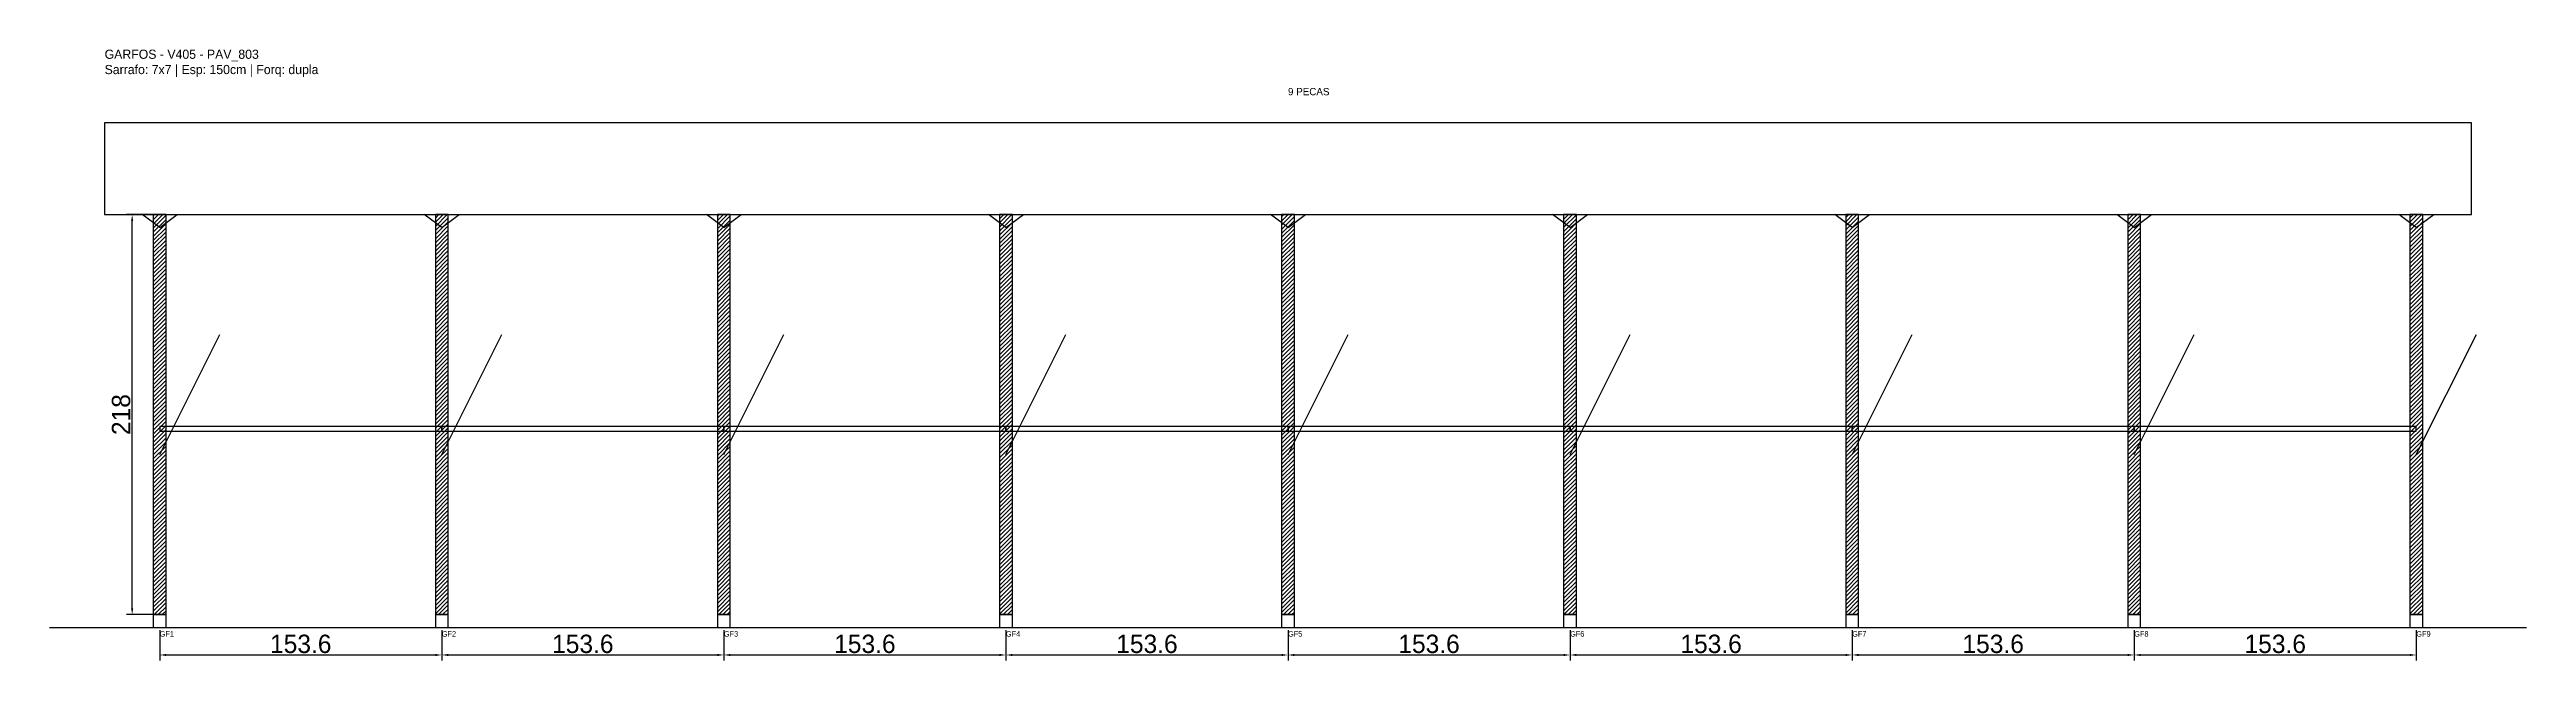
# Model space of a CAD drawing. Header units: metres. Extents: x -30 to 1319, y -25 to 308.
import ezdxf

# ---------------------------------------------------------------- set-up
doc = ezdxf.new("R2010")
doc.units = ezdxf.units.M
for name, color, linetype in [('BARRA_ANCORAGEM', 1, 'Continuous'), ('COTA', 241, 'Continuous'), ('GARFOS OK', 3, 'Continuous'), ('NOME DA VIGA', 6, 'Continuous'), ('SARR_7x7', 40, 'Continuous'), ('TIRAS REESCORAMENTO', 252, 'Continuous'), ('VIGAS', 3, 'Continuous')]:
    doc.layers.add(name, color=color, linetype=linetype)
doc.dimstyles.new('EZ DXF', dxfattribs={"dimtxt": 10, "dimasz": 3.5, "dimexe": 3, "dimexo": 1.5, "dimgap": 1, "dimtad": 1, "dimdec": 1, "dimdsep": 46, "dimcen": 2.5, "dimazin": 3, "dimtfac": 1, "dimtmove": 0, "dimatfit": 3})

msp = doc.modelspace()

# ---------------------------------------------------------------- hatches: boundary and pattern name
at = {"layer": 'COTA'}
h = msp.add_hatch(dxfattribs=at)
h.set_pattern_fill('ANSI31', scale=0.5)
h.paths.add_polyline_path([(26.5, 0), (33.5, 0), (33.5, 218), (26.5, 218)])
h = msp.add_hatch(dxfattribs=at)
h.set_pattern_fill('ANSI31', scale=0.5)
h.paths.add_polyline_path([(180.12, 0), (187.12, 0), (187.12, 218), (180.12, 218)])
h = msp.add_hatch(dxfattribs=at)
h.set_pattern_fill('ANSI31', scale=0.5)
h.paths.add_polyline_path([(333.75, 0), (340.75, 0), (340.75, 218), (333.75, 218)])
h = msp.add_hatch(dxfattribs=at)
h.set_pattern_fill('ANSI31', scale=0.5)
h.paths.add_polyline_path([(487.37, 0), (494.37, 0), (494.37, 218), (487.37, 218)])
h = msp.add_hatch(dxfattribs=at)
h.set_pattern_fill('ANSI31', scale=0.5)
h.paths.add_polyline_path([(641, 0), (648, 0), (648, 218), (641, 218)])
h = msp.add_hatch(dxfattribs=at)
h.set_pattern_fill('ANSI31', scale=0.5)
h.paths.add_polyline_path([(794.62, 0), (801.62, 0), (801.62, 218), (794.62, 218)])
h = msp.add_hatch(dxfattribs=at)
h.set_pattern_fill('ANSI31', scale=0.5)
h.paths.add_polyline_path([(948.25, 0), (955.25, 0), (955.25, 218), (948.25, 218)])
h = msp.add_hatch(dxfattribs=at)
h.set_pattern_fill('ANSI31', scale=0.5)
h.paths.add_polyline_path([(1101.87, 0), (1108.87, 0), (1108.87, 218), (1101.87, 218)])
h = msp.add_hatch(dxfattribs=at)
h.set_pattern_fill('ANSI31', scale=0.5)
h.paths.add_polyline_path([(1255.5, 0), (1262.5, 0), (1262.5, 218), (1255.5, 218)])

# ---------------------------------------------------------------- linework, layer by layer
at = {"layer": 'BARRA_ANCORAGEM'}
for p, q in [((30, 87.2), (62.7, 152.6)), ((183.62, 87.2), (216.32, 152.6)), ((337.25, 87.2), (369.95, 152.6)), ((490.87, 87.2), (523.57, 152.6)), ((644.5, 87.2), (677.2, 152.6)), ((798.12, 87.2), (830.82, 152.6)), ((951.75, 87.2), (984.45, 152.6)), ((1105.37, 87.2), (1138.07, 152.6)), ((1259, 87.2), (1291.7, 152.6))]:
    msp.add_line(p, q, dxfattribs=at)
at = {"layer": 'GARFOS OK'}
for p, q in [((30, 211), (20.5, 218)), ((20.5, 218), (39.5, 218)), ((30, 211), (39.5, 218)), ((183.62, 211), (174.12, 218)), ((174.12, 218), (193.12, 218)), ((183.62, 211), (193.12, 218)), ((337.25, 211), (327.75, 218)), ((327.75, 218), (346.75, 218)), ((337.25, 211), (346.75, 218)), ((490.87, 211), (481.37, 218)), ((481.37, 218), (500.37, 218)), ((490.87, 211), (500.37, 218)), ((644.5, 211), (635, 218)), ((635, 218), (654, 218)), ((644.5, 211), (654, 218)), ((798.12, 211), (788.62, 218)), ((788.62, 218), (807.62, 218)), ((798.12, 211), (807.62, 218)), ((951.75, 211), (942.25, 218)), ((942.25, 218), (961.25, 218)), ((951.75, 211), (961.25, 218)), ((1105.37, 211), (1095.87, 218)), ((1095.87, 218), (1114.87, 218)), ((1105.37, 211), (1114.87, 218)), ((1259, 211), (1249.5, 218)), ((1249.5, 218), (1268.5, 218)), ((1259, 211), (1268.5, 218))]:
    msp.add_line(p, q, dxfattribs=at)
at = {"layer": 'GARFOS OK', "linetype": 'CONTINUOUS'}
msp.add_line((-30, -7), (1319, -7), dxfattribs=at)
at = {"layer": 'GARFOS OK'}
for points in [[(26.5, 0), (33.5, 0), (33.5, 218), (26.5, 218), (26.5, 0)], [(180.12, 0), (187.12, 0), (187.12, 218), (180.12, 218), (180.12, 0)], [(333.75, 0), (340.75, 0), (340.75, 218), (333.75, 218), (333.75, 0)], [(487.37, 0), (494.37, 0), (494.37, 218), (487.37, 218), (487.37, 0)], [(641, 0), (648, 0), (648, 218), (641, 218), (641, 0)], [(794.62, 0), (801.62, 0), (801.62, 218), (794.62, 218), (794.62, 0)], [(948.25, 0), (955.25, 0), (955.25, 218), (948.25, 218), (948.25, 0)], [(1101.87, 0), (1108.87, 0), (1108.87, 218), (1101.87, 218), (1101.87, 0)], [(1255.5, 0), (1262.5, 0), (1262.5, 218), (1255.5, 218), (1255.5, 0)]]:
    msp.add_lwpolyline(points, dxfattribs=at)
at = {"layer": 'SARR_7x7'}
for points in [[(26.5, -7), (33.5, -7), (33.5, 0), (26.5, 0), (26.5, -7)], [(180.12, -7), (187.12, -7), (187.12, 0), (180.12, 0), (180.12, -7)], [(333.75, -7), (340.75, -7), (340.75, 0), (333.75, 0), (333.75, -7)], [(487.37, -7), (494.37, -7), (494.37, 0), (487.37, 0), (487.37, -7)], [(641, -7), (648, -7), (648, 0), (641, 0), (641, -7)], [(794.62, -7), (801.62, -7), (801.62, 0), (794.62, 0), (794.62, -7)], [(948.25, -7), (955.25, -7), (955.25, 0), (948.25, 0), (948.25, -7)], [(1101.87, -7), (1108.87, -7), (1108.87, 0), (1101.87, 0), (1101.87, -7)], [(1255.5, -7), (1262.5, -7), (1262.5, 0), (1255.5, 0), (1255.5, -7)]]:
    msp.add_lwpolyline(points, dxfattribs=at)
at = {"layer": 'TIRAS REESCORAMENTO'}
for points in [[(30, 100), (183.62, 100), (183.62, 102.5), (30, 102.5), (30, 100)], [(183.62, 100), (337.25, 100), (337.25, 102.5), (183.62, 102.5), (183.62, 100)], [(337.25, 100), (490.87, 100), (490.87, 102.5), (337.25, 102.5), (337.25, 100)], [(490.87, 100), (644.5, 100), (644.5, 102.5), (490.87, 102.5), (490.87, 100)], [(644.5, 100), (798.12, 100), (798.12, 102.5), (644.5, 102.5), (644.5, 100)], [(798.12, 100), (951.75, 100), (951.75, 102.5), (798.12, 102.5), (798.12, 100)], [(951.75, 100), (1105.37, 100), (1105.37, 102.5), (951.75, 102.5), (951.75, 100)], [(1105.37, 100), (1259, 100), (1259, 102.5), (1105.37, 102.5), (1105.37, 100)]]:
    msp.add_lwpolyline(points, dxfattribs=at)
at = {"layer": 'VIGAS'}
msp.add_lwpolyline([(0, 218), (1289, 218), (1289, 268), (0, 268), (0, 218)], dxfattribs=at)

# ---------------------------------------------------------------- texts
at = {"layer": 'NOME DA VIGA'}
for s, height, p in [('9 PECAS', 4, (644.5, 283)), ('GF1', 3, (30, -12)), ('GF2', 3, (183.62, -12)), ('GF3', 3, (337.25, -12)), ('GF4', 3, (490.87, -12)), ('GF5', 3, (644.5, -12)), ('GF6', 3, (798.12, -12)), ('GF7', 3, (951.75, -12)), ('GF8', 3, (1105.37, -12)), ('GF9', 3, (1259, -12))]:
    msp.add_text(s, height=height, dxfattribs=at).set_placement(p)
at = {"layer": 'NOME DA VIGA', "insert": (0, 293), "char_height": 5, "attachment_point": 7}
msp.add_mtext('GARFOS - V405 - PAV_803\\PSarrafo: 7x7 | Esp: 150cm | Forq: dupla', dxfattribs=at)

# ---------------------------------------------------------------- dimensions: what is measured, and where the dimension line sits
at = {"layer": 'COTA'}
msp.add_linear_dim(base=(15, 0), p1=(30, 0), p2=(30, 218), angle=90, dimstyle='EZ DXF', dxfattribs=at).render()
for base, p1, p2 in [((30, -22), (30, -7), (183.62, -7)), ((183.62, -22), (183.62, -7), (337.25, -7)), ((337.25, -22), (337.25, -7), (490.87, -7)), ((490.87, -22), (490.87, -7), (644.5, -7)), ((644.5, -22), (644.5, -7), (798.12, -7)), ((798.12, -22), (798.12, -7), (951.75, -7)), ((951.75, -22), (951.75, -7), (1105.37, -7)), ((1105.37, -22), (1105.37, -7), (1259, -7))]:
    msp.add_linear_dim(base=base, p1=p1, p2=p2, dimstyle='EZ DXF', dxfattribs=at).render()

doc.saveas('drawing.dxf')
